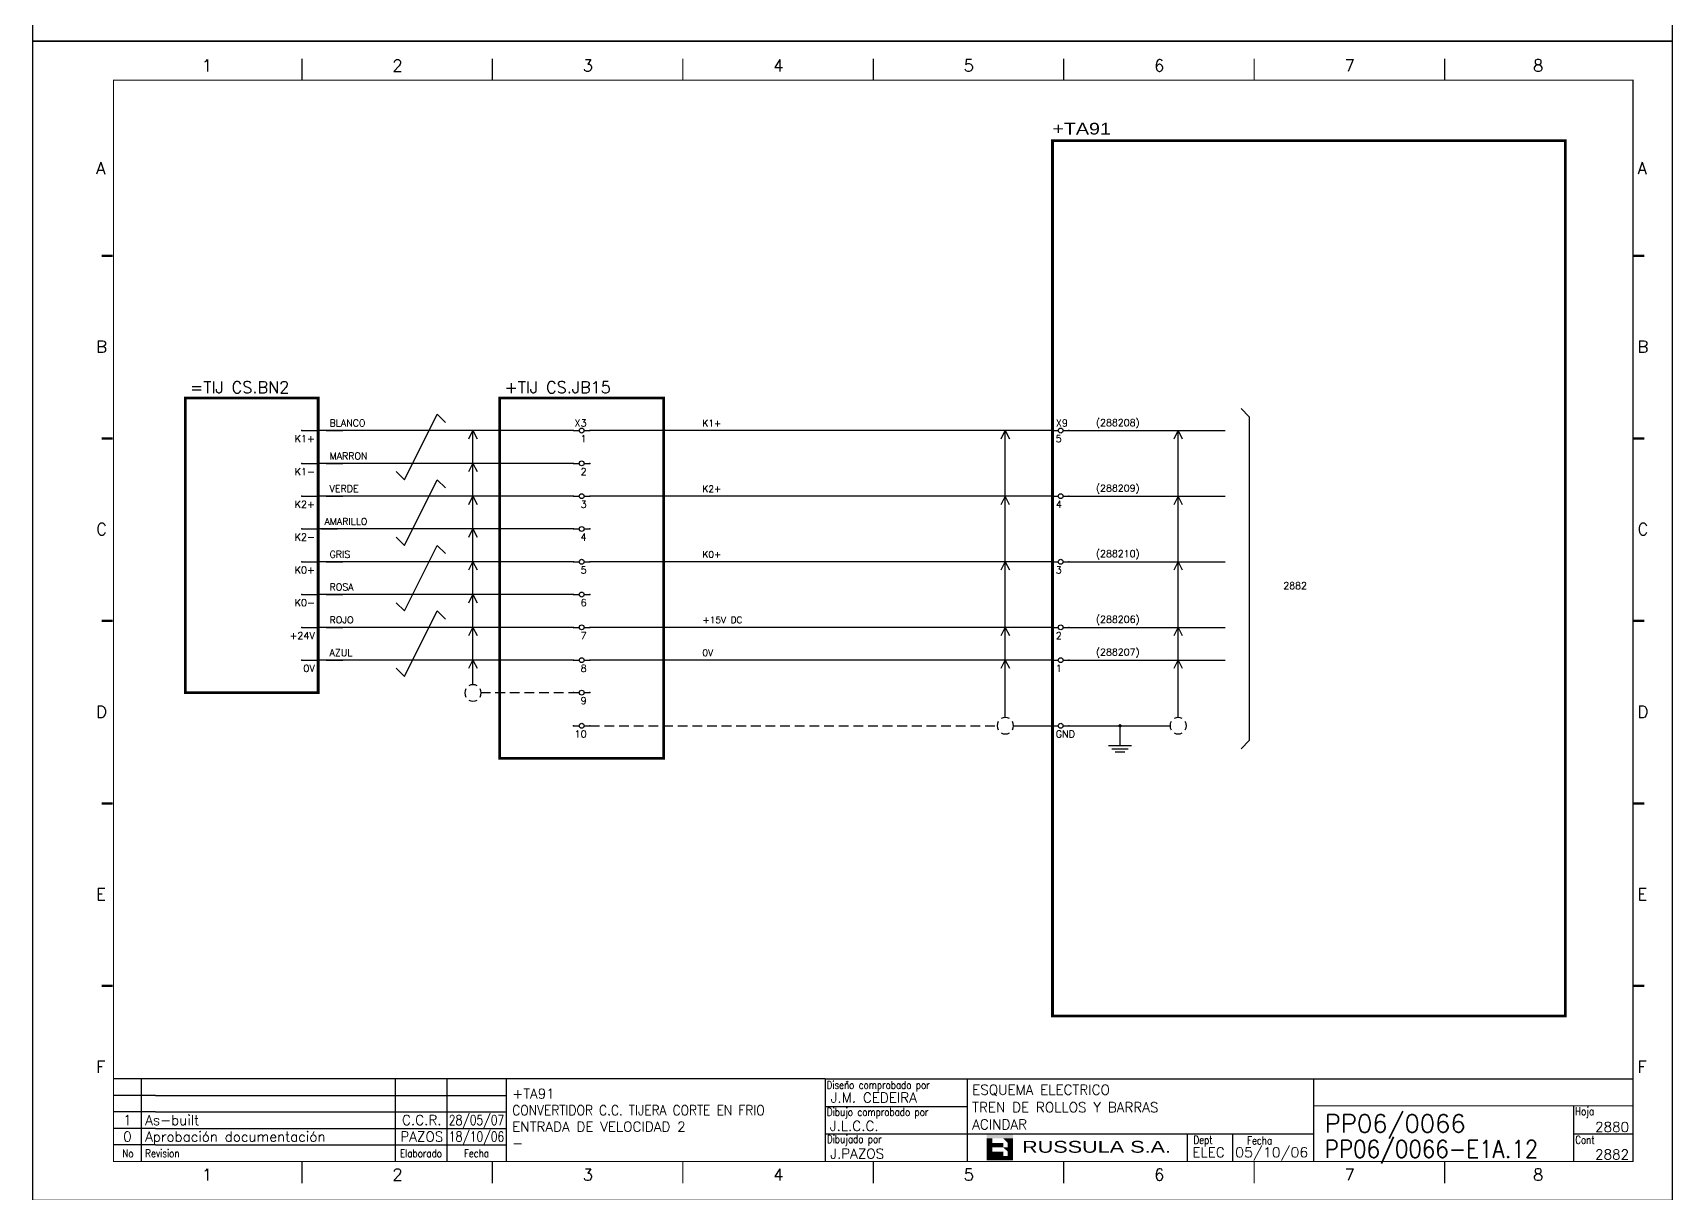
# Model space of a CAD drawing. Extents: x 3 to 423, y -4757 to 292.
# Drawn here: x 2.6 to 422.6, y -4161.1 to -3864.1 of the extents above; entities that cross this region are included whole.
import ezdxf
from ezdxf.enums import TextEntityAlignment as Align

# ---------------------------------------------------------------- set-up
doc = ezdxf.new("R2010")
doc.units = 0
doc.header["$LTSCALE"] = 10
doc.header["$MEASUREMENT"] = 0
doc.linetypes.add('DASHDOT', pattern=[1, 0.5, -0.25, 0, -0.25])
doc.linetypes.add('HIDDEN', pattern=[0.375, 0.25, -0.125])
doc.layers.get('0').update_dxf_attribs({"linetype": 'CONTINUOUS'})
for name, color, linetype in [('1', 7, 'CONTINUOUS'), ('10', 5, 'CONTINUOUS'), ('102', 7, 'CONTINUOUS'), ('2', 7, 'CONTINUOUS'), ('8', 1, 'CONTINUOUS'), ('9', 6, 'CONTINUOUS'), ('ATRIBUTOS', 6, 'CONTINUOUS'), ('DIBUJO', 7, 'CONTINUOUS'), ('NODE', 7, 'CONTINUOUS')]:
    doc.layers.add(name, color=color, linetype=linetype)
doc.styles.add('HELVETICA', font='HELV.SHX')
doc.styles.add('LABEL', font='SIMPLEX', dxfattribs={"width": 0.8, "height": 4})
doc.styles.add('ROMANS', font='romans')
doc.styles.get("Standard").update_dxf_attribs({"font": 'simplex'})

# ---------------------------------------------------------------- blocks, each defined once
blk = doc.blocks.new('newcajec')
at = {"layer": '1'}
for p, q in [((179.4, 20.85), (0.13, 20.85)), ((7, 20.85), (7, 0)), ((71, 20.85), (71, 0)), ((84, 20.85), (84, 0.09)), ((99, 20.85), (99, 0)), ((215.2, 20.8), (215.2, 0)), ((10.6, 16.64), (0, 16.64)), ((10.6, 16.64), (99, 16.64)), ((184.64, 20.18), (184.81, 20.01)), ((184.81, 20.01), (185.18, 20.25)), ((10.6, 12.48), (0, 12.48)), ((10.6, 12.48), (99, 12.48)), ((179.4, 13.87), (215.2, 13.87)), ((368, 14.06), (368, 0)), ((10.6, 8.32), (0, 8.32)), ((10.6, 8.32), (99, 8.32)), ((10.6, 4.16), (0, 4.16)), ((10.6, 4.16), (99, 4.16)), ((179.4, 6.93), (267.63, 6.93)), ((267.63, 6.93), (302.5, 6.93)), ((270.63, 6.91), (270.63, 0)), ((282.07, 6.93), (282.07, 0)), ((368, 6.93), (383, 6.93))]:
    blk.add_line(p, q, dxfattribs=at)
for points in [[(47.5, 272.5, 0.3, 0.3, 0), (47.5, 277.91, 0.3, 0.3, 0)], [(95.5, 272.5, 0.3, 0.3, 0), (95.5, 277.91, 0.3, 0.3, 0)], [(143.5, 272.5, 0.3, 0.3, 0), (143.5, 277.91, 0.3, 0.3, 0)], [(191.5, 272.5, 0.3, 0.3, 0), (191.5, 277.91, 0.3, 0.3, 0)], [(239.5, 272.5, 0.3, 0.3, 0), (239.5, 277.91, 0.3, 0.3, 0)], [(287.5, 272.5, 0.3, 0.3, 0), (287.5, 277.91, 0.3, 0.3, 0)], [(335.5, 272.5, 0.3, 0.3, 0), (335.5, 277.91, 0.3, 0.3, 0)], [(-2.99, 228.23, 0.6, 0.6, 0), (-0.18, 228.23, 0.6, 0.6, 0)], [(383.01, 228.23, 0.6, 0.6, 0), (385.82, 228.23, 0.6, 0.6, 0)], [(-2.99, 182.23, 0.6, 0.6, 0), (-0.18, 182.23, 0.6, 0.6, 0)], [(383.01, 182.23, 0.6, 0.6, 0), (385.82, 182.23, 0.6, 0.6, 0)], [(-2.99, 136.23, 0.6, 0.6, 0), (-0.18, 136.23, 0.6, 0.6, 0)], [(383.01, 136.23, 0.6, 0.6, 0), (385.82, 136.23, 0.6, 0.6, 0)], [(-2.99, 90.23, 0.6, 0.6, 0), (-0.18, 90.23, 0.6, 0.6, 0)], [(383.01, 90.23, 0.6, 0.6, 0), (385.82, 90.23, 0.6, 0.6, 0)], [(-2.99, 44.23, 0.6, 0.6, 0), (-0.18, 44.23, 0.6, 0.6, 0)], [(383.01, 44.23, 0.6, 0.6, 0), (385.82, 44.23, 0.6, 0.6, 0)], [(383, 20.8, 0.3, 0.3, 0), (179.4, 20.8, 0.3, 0.3, 0), (179.4, 0, 0.3, 0.3, 0)], [(302.5, 20.8, 0.3, 0.3, 0), (302.5, 0, 0.3, 0.3, 0)], [(302.5, 14, 0.3, 0.3, 0), (383, 14, 0.3, 0.3, 0)], [(47.5, -5.5, 0.3, 0.3, 0), (47.5, -0.09, 0.3, 0.3, 0)], [(95.5, -5.5, 0.3, 0.3, 0), (95.5, -0.09, 0.3, 0.3, 0)], [(143.5, -5.5, 0.3, 0.3, 0), (143.5, -0.09, 0.3, 0.3, 0)], [(191.5, -5.5, 0.3, 0.3, 0), (191.5, -0.09, 0.3, 0.3, 0)], [(239.5, -5.5, 0.3, 0.3, 0), (239.5, -0.09, 0.3, 0.3, 0)], [(287.5, -5.5, 0.3, 0.3, 0), (287.5, -0.09, 0.3, 0.3, 0)], [(335.5, -5.5, 0.3, 0.3, 0), (335.5, -0.09, 0.3, 0.3, 0)]]:
    blk.add_lwpolyline(points, format="xyseb", dxfattribs=at)
at = {"layer": '1', "const_width": 0.3}
blk.add_lwpolyline([(0, 0), (0, 272.5), (383, 272.5), (383, 0)], close=True, dxfattribs=at)
at = {"layer": '2', "color": 14}
for p, q in [((221.42, 4.69), (221.42, 5.81)), ((221.42, 2.47), (221.42, 3.58))]:
    blk.add_line(p, q, dxfattribs=at)
for points in [[(220.05, 5.81), (220.05, 6.92), (226.74, 5.81), (226.74, 6.92)], [(221.42, 2.47), (220.05, 2.47), (221.42, 5.81), (220.05, 5.81)], [(221.42, 4.69), (224.25, 4.69), (221.42, 3.58), (224.25, 3.58)], [(224.25, 5.81), (225.37, 5.81), (225.37, 4.69)], [(225.37, 5.81), (226.74, 5.81), (225.37, 1.35), (226.74, 1.35)], [(224.25, 0.24), (224.25, 2.47), (220.05, 0.24), (220.05, 2.47)], [(224.25, 3.58), (225.37, 3.58), (225.37, 2.47)], [(226.74, 1.35), (226.74, 0.24), (224.25, 1.35), (224.25, 0.24)]]:
    blk.add_solid(points, dxfattribs=at)
at = {"layer": '1', "style": 'ROMANS'}
for s, p in [('1', (22.29, 274.68)), ('2', (70.29, 274.68)), ('3', (118.29, 274.68)), ('4', (166.29, 274.68)), ('5', (214.29, 274.68)), ('6', (262.29, 274.68)), ('7', (310.29, 274.68)), ('8', (357.79, 274.68)), ('A', (-4.37, 248.84)), ('A', (384.13, 248.84)), ('B', (-4.37, 203.84)), ('B', (384.13, 203.84)), ('C', (-4.37, 157.84)), ('C', (384.13, 157.84)), ('D', (-4.37, 111.84)), ('D', (384.13, 111.84)), ('E', (-4.37, 65.84)), ('E', (384.13, 65.84)), ('F', (-4.37, 22.34)), ('F', (384.13, 22.34)), ('1', (22.29, -4.82)), ('2', (70.29, -4.82)), ('3', (118.29, -4.82)), ('4', (166.29, -4.82)), ('5', (214.29, -4.82)), ('6', (262.29, -4.82)), ('7', (310.29, -4.82)), ('8', (357.79, -4.82))]:
    blk.add_text(s, height=3, dxfattribs=at).set_placement(p)
at = {"layer": '1', "style": 'LABEL', "width": 0.8}
for s, p in [('Diseno comprobado por', (179.73, 18.27)), ('Dibujo comprobado por', (179.81, 11.47)), ('Hoja', (368.38, 11.66)), ('Dibujado por', (179.83, 4.64)), ('Fecha', (285.71, 4.3)), ('Cont', (368.43, 4.46)), ('No', (2.23, 1.05)), ('Revision', (8, 1.05))]:
    blk.add_text(s, height=2, dxfattribs=at).set_placement(p)
for s, p in [('Dept', (274.61, 4.44)), ('Elaborado', (77.5, 1.05)), ('Fecha', (91.5, 1.05))]:
    blk.add_text(s, height=2, dxfattribs=at).set_placement(p, align=Align.CENTER)
at = {"layer": '10', "style": 'ROMANS'}
for tag, p in [('REV41', (3.5, 18.74)), ('REV43', (77.7, 18.74)), ('REV31', (3.5, 14.58)), ('REV33', (77.7, 14.58)), ('REV21', (3.5, 10.42)), ('REV23', (77.7, 10.42)), ('REV11', (3.5, 6.27)), ('REV13', (77.7, 6.27))]:
    blk.add_attdef(tag, text='', height=2.5, dxfattribs=at).set_placement(p, align=Align.MIDDLE)
for tag, p, height in [('REV42', (8, 17.49), 2.5), ('SHEETNAME1', (100.5, 15.83), 2.5), ('DESIGNCHECK', (180.74, 14.83), 2.5), ('DOCUMENTTYPE', (216.43, 16.8), 2.5), ('NOTA', (305.32, 15.8), 3), ('REV32', (8, 13.33), 2.5), ('SHEETNAME2', (100.5, 11.67), 2.5), ('OBJECT', (216.43, 12.4), 2.5), ('REV22', (8, 9.17), 2.5), ('SHEETNAME3', (100.5, 7.51), 2.5), ('DRAWINGCHECK', (180.53, 7.71), 2.5), ('CUSTOMER', (216.43, 8.08), 2.5), ('ORDER', (305.32, 7.3), 4.5), ('REV12', (8, 5.01), 2.5), ('SHEETNAME4', (100.5, 3.35), 2.5), ('DOCUMENT_ID', (305.32, 0.93), 4.4), ('USER', (180.63, 0.71), 2.5), ('DEPARTMENT', (271.93, 1.05), 2.5)]:
    blk.add_attdef(tag, p, '', height=height, dxfattribs=at)
for tag, width, p, p2 in [('REV44', 1.221199, (84.53, 17.49), (98.48, 17.49)), ('REV34', 1.221199, (84.53, 13.33), (98.48, 13.33)), ('REV24', 1.221199, (84.53, 9.17), (98.48, 9.17)), ('REV14', 1.221199, (84.53, 5.01), (98.48, 5.01)), ('CREATED2', 7.039915, (282.71, 1.05), (301.14, 1.05))]:
    blk.add_attdef(tag, text='', height=2.5, dxfattribs=dict(at, width=width)).set_placement(p, p2, align=Align.FIT)
for tag, p in [('SHEET', (382, 7.43)), ('NEXTSHEET', (382, 0.5))]:
    blk.add_attdef(tag, text='', height=2.5, dxfattribs=at).set_placement(p, align=Align.RIGHT)
at = {"layer": 'DIBUJO', "color": 14, "style": 'HELVETICA', "width": 1.3}
blk.add_text('RUSSULA S.A.', height=3, dxfattribs=at).set_placement((229, 2.19))
blk = doc.blocks.new('NOD', base_point=(237.5, 170))
at = {"layer": 'NODE'}
blk.add_point((237.5, 170), dxfattribs=at)
blk = doc.blocks.new('$$PLL21')
blk.add_line((-2.5, 0), (2.5, 0))
at = {"layer": '2'}
for p in [(-2.5, 0), (2.5, 0)]:
    blk.add_blockref('NOD', p, dxfattribs=at)
at = {"layer": '8'}
blk.add_attdef('*A', (-1.5, -3.575), '', height=2.15, dxfattribs=at)
at = {"layer": '9'}
blk.add_attdef('ID', (-1.5, 1.25), '', height=2.15, dxfattribs=at)
blk = doc.blocks.new('$$PLR12')
blk.add_line((-2.5, 0), (2.5, 0))
at = {"layer": '2'}
for p in [(-2.5, 0), (2.5, 0)]:
    blk.add_blockref('NOD', p, dxfattribs=at)
at = {"layer": '8'}
blk.add_attdef('*A', text='', height=2.15, dxfattribs=at).set_placement((1.5, -3.575), align=Align.RIGHT)
at = {"layer": '9'}
blk.add_attdef('ID', text='', height=2.15, dxfattribs=at).set_placement((1.5, 1.25), align=Align.RIGHT)
blk = doc.blocks.new('$$PLR12C')
for p, q in [((-2.5, 0), (-0.75, 0)), ((0.75, 0), (2.5, 0))]:
    blk.add_line(p, q)
at = {"layer": '2'}
blk.add_circle((0, 0), 0.75, dxfattribs=at)
for p in [(-2.5, 0), (2.5, 0)]:
    blk.add_blockref('NOD', p, dxfattribs=at)
at = {"layer": '8'}
blk.add_attdef('*A', text='', height=2.15, dxfattribs=at).set_placement((1.5, -3.575), align=Align.RIGHT)
at = {"layer": '9'}
blk.add_attdef('ID', text='', height=2.15, dxfattribs=at).set_placement((1.5, 1.25), align=Align.RIGHT)
blk = doc.blocks.new('$030107')
at = {"layer": '102'}
for start, end in [(150, 210), (60, 120), (330, 30), (240, 300)]:
    blk.add_arc((0, 0), 2.5, start, end, dxfattribs=at)
blk = doc.blocks.new('ITEM')
at = {"layer": 'ATRIBUTOS', "style": 'HELVETICA', "width": 1.2}
blk.add_attdef('ITEM', (0, 1.25), '', height=2.5, dxfattribs=at)
blk = doc.blocks.new('$$PLL21C')
for p, q in [((-2.5, 0), (-0.75, 0)), ((0.75, 0), (2.5, 0))]:
    blk.add_line(p, q)
at = {"layer": '2'}
blk.add_circle((0, 0), 0.75, dxfattribs=at)
for p in [(-2.5, 0), (2.5, 0)]:
    blk.add_blockref('NOD', p, dxfattribs=at)
at = {"layer": '8'}
blk.add_attdef('*A', (-1.5, -3.575), '', height=2.15, dxfattribs=at)
at = {"layer": '9'}
blk.add_attdef('ID', (-1.5, 1.25), '', height=2.15, dxfattribs=at)
blk = doc.blocks.new('$021501')
at = {"layer": '2'}
for p, q in [((0, -6), (0, 0)), ((-3.5, -6), (3.5, -6)), ((-2.5, -7), (2.5, -7)), ((-1.5, -8), (1.5, -8))]:
    blk.add_line(p, q, dxfattribs=at)
blk.add_blockref('NOD', (0, 0), dxfattribs=at)

msp = doc.modelspace()

# ---------------------------------------------------------------- linework, layer by layer
at = {"layer": '2', "color": 7}
for p, q in [((314.28, -3962.47), (312.18, -3960.37)), ((97.87, -3978.61), (106.27, -3961.81)), ((106.27, -3961.81), (108.37, -3963.91)), ((314.28, -3962.47), (314.28, -4045.4)), ((141.15, -3966.01), (75.75, -3966.01)), ((114.35, -3968.11), (115.4, -3966.01)), ((115.4, -4031.11), (115.4, -3966.01)), ((115.4, -3966.01), (116.45, -3968.11)), ((205.95, -3966.01), (145.35, -3966.01)), ((263.87, -3966.01), (205.95, -3966.01)), ((250.72, -3968.11), (251.77, -3966.01)), ((251.77, -4039.52), (251.77, -3966.01)), ((251.77, -3966.01), (252.82, -3968.11)), ((268.07, -3966.01), (308.07, -3966.01)), ((295.03, -3968.11), (296.08, -3966.01)), ((296.08, -4039.52), (296.08, -3966.01)), ((296.08, -3966.01), (297.13, -3968.11)), ((141.15, -3974.41), (75.75, -3974.41)), ((95.77, -3976.51), (97.87, -3978.61)), ((114.35, -3976.51), (115.4, -3974.41)), ((115.4, -3974.41), (116.45, -3976.51)), ((97.87, -3995.41), (106.27, -3978.61)), ((106.27, -3978.61), (108.37, -3980.71)), ((141.15, -3982.81), (75.75, -3982.81)), ((114.35, -3984.91), (115.4, -3982.81)), ((115.4, -3982.81), (116.45, -3984.91)), ((205.95, -3982.81), (145.35, -3982.81)), ((263.87, -3982.81), (205.95, -3982.81)), ((250.69, -3984.96), (251.74, -3982.86)), ((251.74, -3982.86), (252.79, -3984.96)), ((268.07, -3982.81), (308.07, -3982.81)), ((295, -3984.96), (296.05, -3982.86)), ((296.05, -3982.86), (297.1, -3984.96)), ((141.15, -3991.21), (75.75, -3991.21)), ((95.77, -3993.31), (97.87, -3995.41)), ((114.35, -3993.31), (115.4, -3991.21)), ((115.4, -3991.21), (116.45, -3993.31)), ((97.87, -4012.21), (106.27, -3995.41)), ((106.27, -3995.41), (108.37, -3997.51)), ((141.15, -3999.61), (75.75, -3999.61)), ((114.35, -4001.71), (115.4, -3999.61)), ((115.4, -3999.61), (116.45, -4001.71)), ((205.95, -3999.61), (145.35, -3999.61)), ((263.87, -3999.61), (205.95, -3999.61)), ((250.72, -4001.71), (251.77, -3999.61)), ((251.77, -3999.61), (252.82, -4001.71)), ((268.07, -3999.61), (308.07, -3999.61)), ((295.03, -4001.71), (296.08, -3999.61)), ((296.08, -3999.61), (297.13, -4001.71)), ((141.15, -4008.01), (75.75, -4008.01)), ((95.77, -4010.11), (97.87, -4012.21)), ((114.35, -4010.11), (115.4, -4008.01)), ((115.4, -4008.01), (116.45, -4010.11)), ((97.87, -4029.01), (106.27, -4012.21)), ((106.27, -4012.21), (108.37, -4014.31)), ((141.15, -4016.41), (75.75, -4016.41)), ((114.35, -4018.51), (115.4, -4016.41)), ((115.4, -4016.41), (116.45, -4018.51)), ((205.95, -4016.41), (145.35, -4016.41)), ((263.87, -4016.41), (205.95, -4016.41)), ((250.72, -4018.51), (251.77, -4016.41)), ((251.77, -4016.41), (252.82, -4018.51)), ((268.07, -4016.41), (308.07, -4016.41)), ((295.03, -4018.51), (296.08, -4016.41)), ((296.08, -4016.41), (297.13, -4018.51)), ((141.15, -4024.81), (75.75, -4024.81)), ((95.77, -4026.91), (97.87, -4029.01)), ((114.35, -4026.91), (115.4, -4024.81)), ((115.4, -4024.81), (116.45, -4026.91)), ((205.95, -4024.81), (145.35, -4024.81)), ((263.87, -4024.81), (205.95, -4024.81)), ((250.72, -4026.91), (251.77, -4024.81)), ((251.77, -4024.81), (252.82, -4026.91)), ((268.07, -4024.81), (308.07, -4024.81)), ((295.03, -4026.91), (296.08, -4024.81)), ((296.08, -4024.81), (297.13, -4026.91)), ((253.87, -4041.62), (263.87, -4041.62)), ((268.07, -4041.62), (293.98, -4041.62)), ((314.28, -4045.4), (312.18, -4047.5))]:
    msp.add_line(p, q, dxfattribs=at)
at = {"layer": '2', "color": 7, "linetype": 'HIDDEN'}
for p, q in [((117.36, -4033.12), (141.2, -4033.12)), ((145.36, -4041.62), (249.67, -4041.62))]:
    msp.add_line(p, q, dxfattribs=at)
at = {"layer": '2', "color": 3, "linetype": 'DASHDOT'}
for points in [[(263.87, -3891.73, 0.706, 0.706, 0), (395.26, -3891.73, 0.706, 0.706, 0), (395.26, -4116, 0.706, 0.706, 0), (263.87, -4116, 0.706, 0.706, 0), (263.87, -3891.73, 0.706, 0.706, 0)], [(41.69, -3957.69, 0.706, 0.706, 0), (75.75, -3957.69, 0.706, 0.706, 0), (75.75, -4033.13, 0.706, 0.706, 0), (41.69, -4033.13, 0.706, 0.706, 0), (41.69, -3957.69, 0.706, 0.706, 0)], [(122.25, -3957.69, 0.706, 0.706, 0), (164.25, -3957.69, 0.706, 0.706, 0), (164.25, -4049.96, 0.706, 0.706, 0), (122.25, -4049.96, 0.706, 0.706, 0), (122.25, -3957.69, 0.706, 0.706, 0)]]:
    msp.add_lwpolyline(points, format="xyseb", dxfattribs=at)
at = {"layer": '2', "color": 7}
msp.add_lwpolyline([(280.96, -4041.62, 0.42, 0.42, 1), (281.38, -4041.62, 0.42, 0.42, 1)], format="xyseb", close=True, dxfattribs=at)
at = {"layer": 'DIBUJO'}
for points in [[(2.63, -3569.25), (422.63, -3569.25), (422.63, -3866.25), (2.63, -3866.25), (2.63, -3569.25)], [(2.63, -3866.25), (422.63, -3866.25), (422.63, -4163.25), (2.63, -4163.25), (2.63, -3866.25)]]:
    msp.add_lwpolyline(points, dxfattribs=at)

# ---------------------------------------------------------------- block references
at = {"layer": '2', "color": 7}
ref = msp.add_blockref('newcajec', (23.31, -4153.23), dxfattribs=dict(at, xscale=1.016442892079965, yscale=1.016442892079965, zscale=1.016442892079965))
ref.add_attrib('REV24', '28/05/07', dxfattribs={"layer": '10', "height": 2.541, "style": 'ROMANS', "width": 0.728168}).set_placement((109.23, -4143.9), (123.41, -4143.9), align=Align.FIT)
ref.add_attrib('SHEETNAME3', 'ENTRADA DE VELOCIDAD 2', (125.46, -4145.6), dxfattribs={"layer": '10', "height": 2.5411, "style": 'ROMANS'})
ref.add_attrib('SHEETNAME2', 'CONVERTIDOR C.C. TIJERA CORTE EN FRIO', (125.46, -4141.37), dxfattribs={"layer": '10', "height": 2.5411, "style": 'ROMANS', "width": 0.9})
ref.add_attrib('SHEETNAME1', '+TA91', (125.46, -4137.14), dxfattribs={"layer": '10', "height": 2.541, "style": 'ROMANS'})
ref.add_attrib('USER', 'J.PAZOS', (206.91, -4152.51), dxfattribs={"layer": '10', "height": 2.541, "style": 'ROMANS'})
ref.add_attrib('DRAWINGCHECK', 'J.L.C.C.', (206.81, -4145.39), dxfattribs={"layer": '10', "height": 2.541, "style": 'ROMANS'})
ref.add_attrib('DESIGNCHECK', 'J.M. CEDEIRA', (207.02, -4138.15), dxfattribs={"layer": '10', "height": 2.5411, "style": 'ROMANS'})
ref.add_attrib('REV22', 'As-built', (31.44, -4143.9), dxfattribs={"layer": '10', "height": 2.541, "style": 'ROMANS'})
ref.add_attrib('REV12', 'Aprobación documentación', (31.44, -4148.13), dxfattribs={"layer": '10', "height": 2.5411, "style": 'ROMANS'})
ref.add_attrib('REV21', '1', dxfattribs={"layer": '10', "height": 2.54, "style": 'ROMANS'}).set_placement((26.87, -4142.63), align=Align.MIDDLE)
ref.add_attrib('REV11', '0', dxfattribs={"layer": '10', "height": 2.54, "style": 'ROMANS'}).set_placement((26.87, -4146.86), align=Align.MIDDLE)
ref.add_attrib('SHEETNAME4', '-', (125.46, -4149.83), dxfattribs={"layer": '10', "height": 2.54, "style": 'ROMANS'})
ref.add_attrib('REV14', '18/10/06', dxfattribs={"layer": '10', "height": 2.541, "style": 'ROMANS', "width": 0.728168}).set_placement((109.23, -4148.13), (123.41, -4148.13), align=Align.FIT)
ref.add_attrib('REV23', 'C.C.R.', dxfattribs={"layer": '10', "height": 2.541, "style": 'ROMANS'}).set_placement((102.29, -4142.63), align=Align.MIDDLE)
ref.add_attrib('REV13', 'PAZOS', dxfattribs={"layer": '10', "height": 2.541, "style": 'ROMANS'}).set_placement((102.29, -4146.86), align=Align.MIDDLE)
ref.add_attrib('DOCUMENT_ID', 'PP06/0066-E1A.12', (333.65, -4152.28), dxfattribs={"layer": '10', "height": 4.4723, "style": 'ROMANS', "width": 0.9})
ref.add_attrib('ORDER', 'PP06/0066', (333.65, -4145.81), dxfattribs={"layer": '10', "height": 4.574, "style": 'ROMANS'})
ref.add_attrib('CUSTOMER', 'ACINDAR', (243.3, -4145.01), dxfattribs={"layer": '10', "height": 2.541, "style": 'ROMANS'})
ref.add_attrib('OBJECT', 'TREN DE ROLLOS Y BARRAS', (243.3, -4140.62), dxfattribs={"layer": '10', "height": 2.5411, "style": 'ROMANS'})
ref.add_attrib('DOCUMENTTYPE', 'ESQUEMA ELECTRICO', (243.3, -4136.15), dxfattribs={"layer": '10', "height": 2.5411, "style": 'ROMANS'})
ref.add_attrib('CREATED2', '05/10/06', dxfattribs={"layer": '10', "height": 2.541, "style": 'ROMANS', "width": 0.961976}).set_placement((310.67, -4152.17), (329.41, -4152.17), align=Align.FIT)
ref.add_attrib('DEPARTMENT', 'ELEC', (299.71, -4152.17), dxfattribs={"layer": '10', "height": 2.541, "style": 'ROMANS'})
ref.add_attrib('NEXTSHEET', '2882', dxfattribs={"layer": '10', "height": 2.541, "style": 'ROMANS'}).set_placement((411.59, -4152.72), align=Align.RIGHT)
ref.add_attrib('SHEET', '2880', dxfattribs={"layer": '10', "height": 2.541, "style": 'ROMANS'}).set_placement((411.59, -4145.67), align=Align.RIGHT)
at = {"layer": '2', "color": 6}
ref = msp.add_blockref('ITEM', (263.87, -3891.14), dxfattribs=dict(at, xscale=0.7811502160147938, yscale=0.7811502160147938, zscale=0.7811502160147938))
ref.add_attrib('ITEM', '+TA91', (263.87, -3890.17), dxfattribs={"layer": 'ATRIBUTOS', "height": 3, "style": 'HELVETICA', "width": 1.2})
at = {"layer": '2'}
ref = msp.add_blockref('$$PLL21', (79.91, -3966.01), dxfattribs=dict(at, xscale=0.8231999999999857, yscale=0.8231999999999857, zscale=0.8231999999999857))
ref.add_attrib('ID', 'BLANCO', (78.67, -3964.98), dxfattribs={"layer": '9', "height": 1.77})
at = {"layer": '2', "color": 7}
for name, p, xscale, yscale, zscale, values in [('$$PLR12C', (143.25, -3966.01), 0.839999999999975, 0.839999999999975, 0.839999999999975, {'ID': 'X3', '*A': '1'}), ('$$PLL21C', (265.97, -3966.01), 0.8400000000000318, 0.8400000000000318, 0.8400000000000318, {'ID': 'X9', '*A': '5'}), ('$$PLR12', (73.65, -3966.01), 0.839999999999975, 0.839999999999975, 0.839999999999975, {'*A': 'K1+'}), ('$$PLR12', (73.65, -3974.41), 0.839999999999975, 0.839999999999975, 0.839999999999975, {'*A': 'K1-'}), ('$$PLR12C', (143.25, -3974.41), 0.839999999999975, 0.839999999999975, 0.839999999999975, {'*A': '2'}), ('$$PLR12', (73.65, -3982.81), 0.839999999999975, 0.839999999999975, 0.839999999999975, {'*A': 'K2+'}), ('$$PLR12C', (143.25, -3982.81), 0.839999999999975, 0.839999999999975, 0.839999999999975, {'*A': '3'}), ('$$PLL21C', (265.97, -3982.81), 0.8400000000000318, 0.8400000000000318, 0.8400000000000318, {'*A': '4'}), ('$$PLR12', (73.65, -3991.21), 0.839999999999975, 0.839999999999975, 0.839999999999975, {'*A': 'K2-'}), ('$$PLR12C', (143.25, -3991.21), 0.839999999999975, 0.839999999999975, 0.839999999999975, {'*A': '4'}), ('$$PLR12', (73.65, -3999.61), 0.839999999999975, 0.839999999999975, 0.839999999999975, {'*A': 'K0+'}), ('$$PLR12C', (143.25, -3999.61), 0.839999999999975, 0.839999999999975, 0.839999999999975, {'*A': '5'}), ('$$PLL21C', (265.97, -3999.61), 0.8400000000000318, 0.8400000000000318, 0.8400000000000318, {'*A': '3'}), ('$$PLR12', (73.65, -4008.01), 0.839999999999975, 0.839999999999975, 0.839999999999975, {'*A': 'K0-'}), ('$$PLR12C', (143.25, -4008.01), 0.839999999999975, 0.839999999999975, 0.839999999999975, {'*A': '6'}), ('$$PLR12', (73.65, -4016.41), 0.839999999999975, 0.839999999999975, 0.839999999999975, {'*A': '+24V'}), ('$$PLR12C', (143.25, -4016.41), 0.839999999999975, 0.839999999999975, 0.839999999999975, {'*A': '7'}), ('$$PLL21C', (265.97, -4016.41), 0.8400000000000318, 0.8400000000000318, 0.8400000000000318, {'*A': '2'}), ('$$PLR12', (73.65, -4024.81), 0.839999999999975, 0.839999999999975, 0.839999999999975, {'*A': '0V'}), ('$$PLR12C', (143.25, -4024.81), 0.839999999999975, 0.839999999999975, 0.839999999999975, {'*A': '8'}), ('$$PLL21C', (265.97, -4024.81), 0.8400000000000318, 0.8400000000000318, 0.8400000000000318, {'*A': '1'}), ('$$PLR12C', (143.25, -4033.13), 0.839999999999975, 0.839999999999975, 0.839999999999975, {'*A': '9'}), ('$$PLR12C', (143.26, -4041.62), 0.839999999999975, 0.839999999999975, 0.839999999999975, {'*A': '10'}), ('$$PLL21C', (265.97, -4041.62), 0.8400000000000318, 0.8400000000000318, 0.8400000000000318, {'*A': 'GND'})]:
    msp.add_blockref(name, p, dxfattribs=dict(at, xscale=xscale, yscale=yscale, zscale=zscale)).add_auto_attribs(values)
at = {"layer": '2'}
ref = msp.add_blockref('$$PLL21', (79.91, -3974.41), dxfattribs=dict(at, xscale=0.8231999999999857, yscale=0.8231999999999857, zscale=0.8231999999999857))
ref.add_attrib('ID', 'MARRON', (78.67, -3973.38), dxfattribs={"layer": '9', "height": 1.77})
ref = msp.add_blockref('$$PLL21', (79.91, -3982.81), dxfattribs=dict(at, xscale=0.8231999999999857, yscale=0.8231999999999857, zscale=0.8231999999999857))
ref.add_attrib('ID', 'VERDE', (78.67, -3981.78), dxfattribs={"layer": '9', "height": 1.77})
ref = msp.add_blockref('$$PLL21', (78.58, -3991.21), dxfattribs=dict(at, xscale=0.8231999999999857, yscale=0.8231999999999857, zscale=0.8231999999999857))
ref.add_attrib('ID', 'AMARILLO', (77.35, -3990.18), dxfattribs={"layer": '9', "height": 1.77})
ref = msp.add_blockref('$$PLL21', (79.91, -3999.61), dxfattribs=dict(at, xscale=0.8231999999999857, yscale=0.8231999999999857, zscale=0.8231999999999857))
ref.add_attrib('ID', 'GRIS', (78.67, -3998.58), dxfattribs={"layer": '9', "height": 1.77})
ref = msp.add_blockref('$$PLL21', (79.91, -4008.01), dxfattribs=dict(at, xscale=0.8231999999999857, yscale=0.8231999999999857, zscale=0.8231999999999857))
ref.add_attrib('ID', 'ROSA', (78.67, -4006.98), dxfattribs={"layer": '9', "height": 1.77})
ref = msp.add_blockref('$$PLL21', (79.91, -4016.41), dxfattribs=dict(at, xscale=0.8231999999999857, yscale=0.8231999999999857, zscale=0.8231999999999857))
ref.add_attrib('ID', 'ROJO', (78.67, -4015.38), dxfattribs={"layer": '9', "height": 1.77})
ref = msp.add_blockref('$$PLL21', (79.91, -4024.81), dxfattribs=dict(at, xscale=0.8231999999999857, yscale=0.8231999999999857, zscale=0.8231999999999857))
ref.add_attrib('ID', 'AZUL', (78.67, -4023.78), dxfattribs={"layer": '9', "height": 1.77})
at = {"layer": '2', "color": 7}
for name, p, xscale, yscale, zscale in [('$030107', (115.4, -4033.21), 0.839999999999975, 0.839999999999975, 0.839999999999975), ('$030107', (251.77, -4041.62), 0.8400000000000318, 0.8400000000000318, 0.8400000000000318), ('$030107', (296.08, -4041.62), 0.8400000000000318, 0.8400000000000318, 0.8400000000000318), ('$021501', (281.17, -4041.62), 0.8400000000000318, 0.8400000000000318, 0.8400000000000318)]:
    msp.add_blockref(name, p, dxfattribs=dict(at, xscale=xscale, yscale=yscale, zscale=zscale))

# ---------------------------------------------------------------- texts
at = {"layer": '2', "color": 6}
for s, height, p in [('=TIJ CS.BN2', 3.024, (42.95, -3956.43)), ('+TIJ CS.JB15', 3.024, (123.51, -3956.43)), ('(288208)', 1.764, (275.01, -3964.84)), ('(288209)', 1.764, (275.01, -3981.64)), ('(288210)', 1.764, (275.01, -3998.44)), ('(288206)', 1.764, (275.01, -4015.24)), ('(288207)', 1.764, (275.01, -4023.64))]:
    msp.add_text(s, height=height, dxfattribs=at).set_placement(p)
at = {"layer": '2', "color": 7, "style": 'ROMANS'}
for s, p in [('K1+', (174.2, -3964.96)), ('K2+', (174.2, -3981.76)), ('K0+', (174.2, -3998.56)), ('+15V DC', (174.2, -4015.36)), ('0V', (174.2, -4023.76))]:
    msp.add_text(s, height=1.68, dxfattribs=at).set_placement(p)
at = {"layer": '2', "color": 1}
msp.add_text('2882', height=1.764, dxfattribs=at).set_placement((323.01, -4006.62))

doc.saveas('drawing.dxf')
